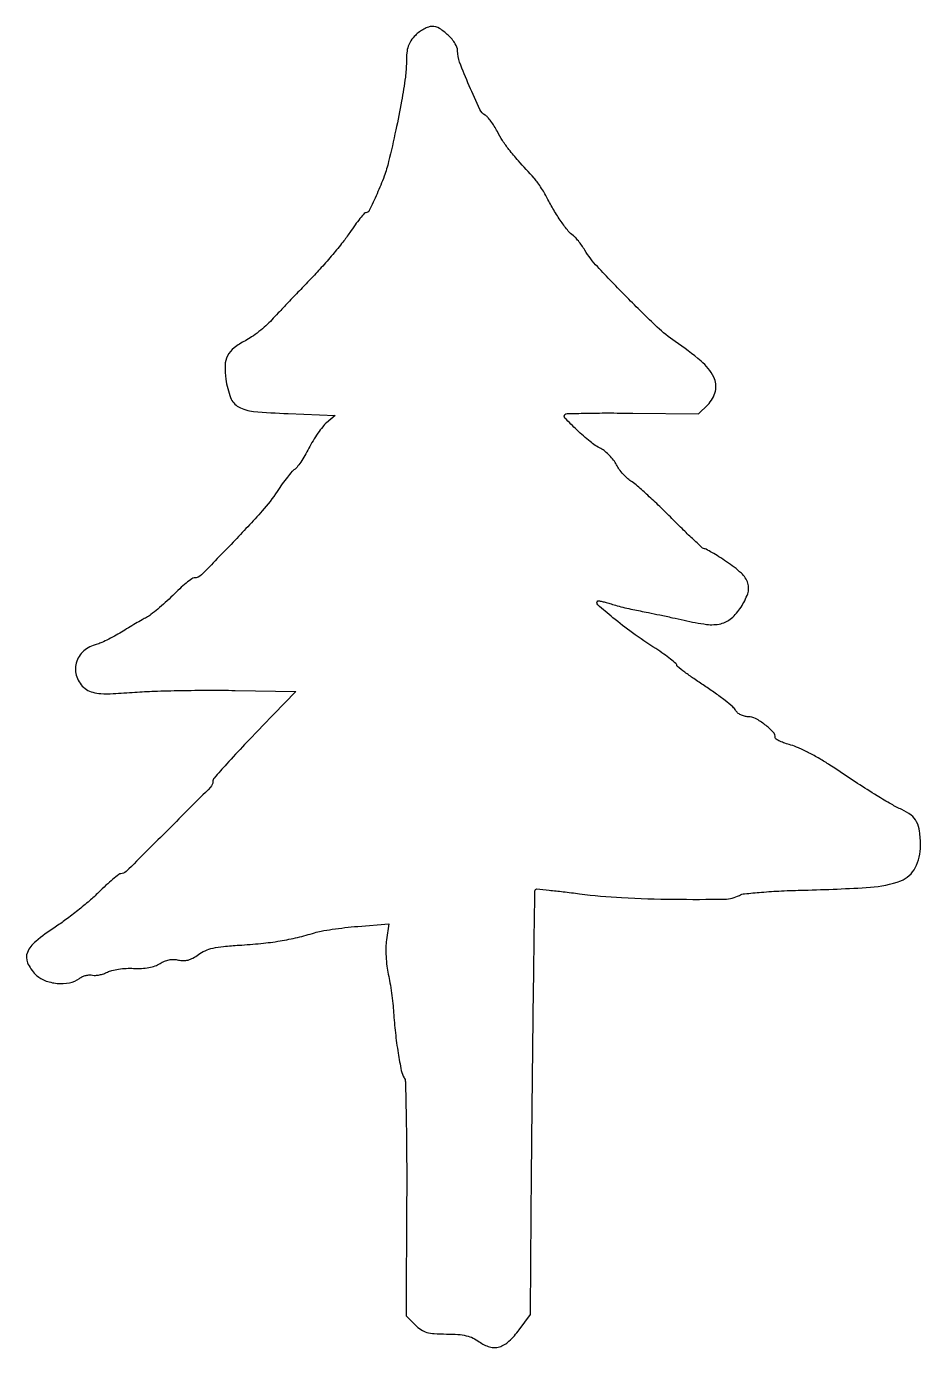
# Model space of a CAD drawing. Extents: x 0 to 245, y 0 to 362.
import ezdxf

# ---------------------------------------------------------------- set-up
doc = ezdxf.new("R2010")
doc.units = 0

msp = doc.modelspace()

# ---------------------------------------------------------------- linework, layer by layer
msp.add_lwpolyline([(106.454545, 359.545455, 0.046472), (105.240152, 358.081594, 0.06935), (104.501173, 356.594418, 0.057832), (104.11755, 354.769089, 0.022908), (104, 352.20475, -0.035139), (103.711285, 348.101688, -0.009048), (102.661903, 341.540509, -0.008611), (101.114559, 333.66114, -0.006368), (99.142545, 325, -0.029345), (97.916146, 320.968042, -0.015921), (95.965795, 316.165899, -0.007497), (93.846348, 311.576342, -0.288416), (92.93031, 311, 0.21542), (92.463593, 310.789134, 0.009552), (91.287939, 309.401771, 0.014667), (89.939074, 307.644083, 0.009808), (88.495525, 305.559221, -0.020342), (86.61289, 302.958977, -0.008106), (83.832315, 299.545388, -0.008006), (80.710304, 295.955324, -0.009982), (77.692071, 292.726841, 0.001454), (74.691418, 289.624944, 0.001336), (71.622837, 286.417199, 0.001334), (68.901315, 283.541668, 0.004409), (67.130352, 281.626904, -0.025033), (65.560002, 280.063574, -0.01677), (63.620507, 278.431393, -0.016909), (61.629925, 276.973261, -0.031675), (59.913788, 275.956018, 0.048038), (56.808935, 273.97576, 0.109672), (55.052951, 271.841978, 0.108623), (54.355386, 269.151743, 0.046574), (54.563399, 265.425795, 0.052537), (55.87327, 260.376605, 0.178895), (58.059499, 257.847688, 0.104353), (62.134714, 256.605136, 0.012271), (71.658214, 256), (84.5, 255.5), (82.167033, 253.5, 0.046946), (81.096772, 252.392433, 0.016489), (79.772121, 250.61875, 0.016204), (78.435364, 248.560938, 0.018265), (77.290221, 246.5, -0.014072), (76.215484, 244.526993, -0.016805), (75.089773, 242.73357, -0.015684), (74.052484, 241.297378, -0.096952), (73.371541, 240.699388, 0.082271), (72.650489, 240.102458, 0.0115), (71.410576, 238.606635, 0.012887), (70.017641, 236.748818, 0.010621), (68.626537, 234.699388, -0.039207), (64.544261, 229.367948, -0.008245), (56.550579, 220.758654, -0.003227), (47.874381, 211.833944, -0.200905), (45.882688, 211, 0.16235), (45.260365, 210.792461, 0.010341), (43.727015, 209.591414, 0.014304), (41.937784, 208.041811, 0.010103), (40.014915, 206.204814, -0.010425), (37.997196, 204.279682, -0.010747), (35.920964, 202.460238, -0.010528), (34.056833, 200.961923, -0.044304), (32.847225, 200.190988, 0.010104), (31.64483, 199.535549, 0.003134), (29.863306, 198.502329, 0.003132), (27.885936, 197.322168, 0.003443), (25.985308, 196.153641, -0.014168), (24.0571, 195.024412, -0.012697), (21.997025, 193.962196, -0.012845), (20.09898, 193.103207, -0.038367), (18.747958, 192.651589, 0.13834), (15.298827, 190.672901, 0.147454), (13.496344, 187.229373, 0.150947), (13.917248, 183.425607, 0.146259), (16.411659, 180.465926, 0.081247), (18.147306, 179.695199, 0.04959), (20.367029, 179.344576, 0.027192), (23.716868, 179.333878, 0.005523), (29.645782, 179.703276, -0.009757), (34.964044, 179.989447, -0.003999), (42.191345, 180.179183, -0.003954), (49.957098, 180.259492, -0.005054), (57.111987, 180.204579), (73.723974, 179.909159), (67.611987, 173.592749, 0.001867), (59.719249, 165.374846, 0.006751), (54.785192, 160.057019, 0.004441), (51.384446, 156.223123, 0.181122), (51, 155.196647, -0.197933), (50.405405, 153.753478, -0.000943), (38.847802, 142.152209, -0.000943), (27.246543, 130.594595, -0.197933), (25.803376, 130, 0.168429), (25.242423, 129.805521, 0.007554), (23.630874, 128.495488, 0.011975), (21.750229, 126.840651, 0.008213), (19.69375, 124.878258, -0.01669), (17.228216, 122.604111, -0.009255), (14.079559, 119.988672, -0.009221), (10.789339, 117.455074, -0.014682), (7.87496, 115.425091, 0.026004), (2.507659, 111.503196, 0.123604), (0.248897, 108.480841, 0.206309), (0.280549, 105.620793, 0.092115), (2.454545, 102.454545, 0.103721), (4.989571, 100.798403, 0.070456), (8.355883, 100.005543, 0.071021), (11.779247, 100.180873, 0.11004), (14.479911, 101.361652, -0.052755), (15.319994, 101.849322, -0.043075), (16.302295, 102.190677, -0.044733), (17.272198, 102.34615, -0.081509), (18.068808, 102.271755, 0.077641), (18.898159, 102.187866, 0.035622), (19.979277, 102.324128, 0.034182), (21.120299, 102.633694, 0.039971), (22.147767, 103.084136, -0.064696), (23.380628, 103.553618, -0.023538), (25.221294, 103.902986, -0.022875), (27.294468, 104.100039, -0.025313), (29.307703, 104.096831, 0.025188), (31.515071, 104.09276, 0.033806), (33.501545, 104.324443, 0.038211), (35.204333, 104.777559, 0.06097), (36.553288, 105.442959, -0.04772), (37.75435, 106.075395, -0.050703), (39.029589, 106.453145, -0.052086), (40.322486, 106.560165, -0.056163), (41.576014, 106.391566, 0.06117), (42.92277, 106.224094, 0.066597), (44.230085, 106.396962, 0.05871), (45.575072, 106.9369, 0.034414), (47.039592, 107.871151, -0.057131), (48.878056, 108.929896, -0.045169), (51.059152, 109.648054, -0.031923), (53.972019, 110.130041, -0.01115), (58.209163, 110.460609, 0.01101), (64.174262, 110.924313, 0.015852), (69.42384, 111.617575, 0.017331), (74.226283, 112.579387, 0.018618), (78.835771, 113.852872, -0.032013), (80.662583, 114.305306, -0.008066), (83.687692, 114.801703, -0.008199), (87.170898, 115.25749, -0.008189), (90.668675, 115.599039), (99.165808, 116.288492), (98.536447, 111.894246, 0.031976), (98.376143, 109.851826, 0.017142), (98.426453, 107.32206, 0.017003), (98.655165, 104.73474, 0.025443), (99.045784, 102.5, -0.013651), (99.506114, 100.189045, -0.007612), (99.946617, 97.353125, -0.007588), (100.305219, 94.468955, -0.012198), (100.513424, 92, 0.012559), (100.98545, 86.450429, 0.012463), (101.736387, 80.917287, 0.009969), (102.604269, 76.141209, 0.089596), (103.387119, 74.172092, -0.133836), (103.719785, 73.061485, -0.001093), (103.929321, 63.854329, -0.003823), (104.066382, 53.248001, -0.002439), (104.071293, 40.912511), (103.928253, 8.980838), (106.418672, 6.490419, 0.047975), (107.995979, 5.18988, 0.077916), (109.565423, 4.454604, 0.056038), (111.630336, 4.098766, 0.014674), (114.995038, 4, -0.017262), (118.107035, 3.892527, -0.041041), (120.394433, 3.544294, -0.051908), (122.244811, 2.896319, -0.049058), (123.960063, 1.871405, 0.088661), (126.790389, 0.4699, 0.144793), (129.448418, 0.482301, 0.115898), (132.08705, 2.003679, 0.04576), (134.885096, 5.158393), (137.948012, 9.323312), (138.062762, 23.911656, -0.000487), (138.405866, 62.72816, -0.000801), (138.780557, 95.553761, -0.000037), (139.168658, 125.201506, -0.195494), (139.387995, 125.721328, -0.22339), (139.708221, 125.836711, -0.001209), (143.062622, 125.513202, -0.004896), (146.911843, 125.094477, -0.00305), (151.416448, 124.531899, 0.019638), (162.926366, 123.480738, 0.010396), (177.253029, 123.036311, 0.005762), (191.158375, 123.054441, 0.120217), (195.158562, 124.08486, -0.097027), (196.605236, 124.52912, -0.005749), (201.189484, 124.956702, -0.008488), (206.697534, 125.312629, -0.006146), (212.842821, 125.529412, 0.009857), (231.022227, 126.305835, 0.075588), (239.345558, 128.1085, 0.184207), (243.335973, 131.668852, 0.122428), (244.776011, 137.70157, 0.029687), (244.504238, 141.652473, 0.087504), (243.695758, 144.24222, 0.108398), (242.16942, 146.079892, 0.06091), (239.669509, 147.578623, -0.024769), (236.791878, 149.032838, -0.008982), (232.855679, 151.367822, -0.006449), (227.518359, 154.76086, -0.002247), (219.918125, 159.780162, 0.015504), (217.149208, 161.505159, 0.013324), (214.136887, 163.148841, 0.013524), (211.321375, 164.494359, 0.037152), (209.25, 165.237567, -0.017163), (207.621489, 165.749446, -0.025985), (206.248437, 166.315172, -0.023764), (205.221094, 166.863546, -0.264141), (205, 167.252859, 0.190688), (204.386623, 168.802702, 0.039526), (202.176558, 170.812923, 0.041145), (199.597831, 172.490745, 0.124279), (197.580638, 173, -0.062919), (196.550931, 173.130091, -0.054654), (195.532501, 173.514062, -0.057423), (194.676746, 174.0802, -0.095288), (194.133317, 174.75, 0.093016), (193.377961, 175.689626, 0.010311), (191.239573, 177.445787, 0.012277), (188.576286, 179.438639, 0.009652), (185.598133, 181.469701, -0.006264), (182.685872, 183.427045, -0.009761), (180.231952, 185.193062, -0.004431), (178.209775, 186.737328, -0.231441), (178, 187.166246, 0.223495), (177.803119, 187.584706, 0.007198), (176.310937, 188.783682, 0.012608), (174.453597, 190.158675, 0.008274), (172.25, 191.651735, -0.010832), (165.877726, 196.017037, -0.016428), (160.551792, 200.109159, -0.009992), (156.40052, 203.662678, -0.43114), (156.370605, 204.703938, -0.249142), (156.591111, 204.771438, -0.007471), (157.564212, 204.567865, -0.013202), (158.731254, 204.272888, -0.008536), (160.066232, 203.872993, 0.011905), (161.701556, 203.395112, 0.00577), (163.813206, 202.858263, 0.005719), (166.026425, 202.349429, 0.008197), (168, 201.953169, -0.004984), (170.243307, 201.517731, -0.00185), (173.390728, 200.862036, -0.001833), (176.818664, 200.12151, -0.002213), (180.032266, 199.400019, 0.023548), (186.194414, 198.290232, 0.089655), (190.082435, 198.475955, 0.124298), (192.964646, 199.954152, 0.066341), (195.613244, 202.991758, 0.061757), (197.441674, 206.670671, 0.163076), (197.48402, 209.574109, 0.133611), (195.726536, 212.289823, 0.036213), (191.639732, 215.451034, 0.005757), (189.539026, 216.810822, 0.008371), (187.652799, 217.957491, 0.004763), (186.046548, 218.877072, 0.128304), (185.575386, 219, -0.187133), (185.10564, 219.182189, -0.002278), (182.666029, 221.43011, -0.006404), (179.865667, 224.101818, -0.0041), (176.678891, 227.272714, 0.005632), (173.347414, 230.567349, 0.006528), (170.10085, 233.625476, 0.005876), (167.291561, 236.143149, 0.038079), (165.77081, 237.282132, -0.041867), (164.61365, 238.162541, -0.025172), (163.391609, 239.38219, -0.025105), (162.290965, 240.727109, -0.039619), (161.503883, 241.992491, 0.043775), (160.715779, 243.236388, 0.029211), (159.615016, 244.515383, 0.029426), (158.391727, 245.638907, 0.049893), (157.233073, 246.405288, -0.048958), (154.294622, 248.341033, -0.020212), (150.711751, 251.488328, -0.011219), (147.410428, 254.777952, -0.408175), (147.42051, 255.753843, -0.192364), (147.972968, 255.990887, -0.001375), (153.123151, 256.106674, -0.004968), (159.062321, 256.164836, -0.003129), (165.999211, 256.120423), (183.983614, 255.892705), (186.491807, 258.400898, 0.13738), (188.599043, 262.147458, 0.18067), (188.140324, 266.010683, 0.099024), (184.675907, 270.356031, 0.02615), (177.557169, 275.745644, -0.041413), (172.682517, 279.675687, -0.00747), (164.364233, 287.842983, -0.006981), (156.284153, 296.248582, -0.04957), (152.854273, 300.735791, 0.014155), (151.998818, 302.036148, 0.015208), (151.090539, 303.254529, 0.014889), (150.250523, 304.250229, 0.066932), (149.672264, 304.743813, -0.081499), (148.320484, 305.967093, -0.016308), (146.372111, 308.583922, -0.017278), (144.337084, 311.739077, -0.017741), (142.543719, 315, 0.015969), (141.733058, 316.486498, 0.012225), (140.756447, 318.059375, 0.0124), (139.768828, 319.487904, 0.028391), (138.939503, 320.5, -0.003925), (134.664437, 325.225597, -0.014664), (132.089143, 328.294228, -0.022487), (130.331429, 330.736041, -0.026594), (128.903805, 333.196373, 0.020049), (128.073772, 334.670946, 0.021234), (127.142994, 336.045442, 0.021428), (126.244865, 337.154818, 0.084497), (125.563227, 337.704678, -0.156988), (124.094799, 339.283596, -0.007957), (121.184306, 345.769469, -0.010658), (118.569387, 352.230318, -0.090585), (118.003429, 355.295455, 0.149372), (117.393514, 357.277942, 0.053096), (115.459937, 359.568422, 0.053073), (113.06926, 361.414479, 0.138757), (111, 362, 0.0875), (110.024739, 361.828012, 0.036522), (108.802273, 361.278977, 0.03471), (107.548102, 360.484747, 0.037888)], format="xyb", close=True)

doc.saveas('drawing.dxf')
